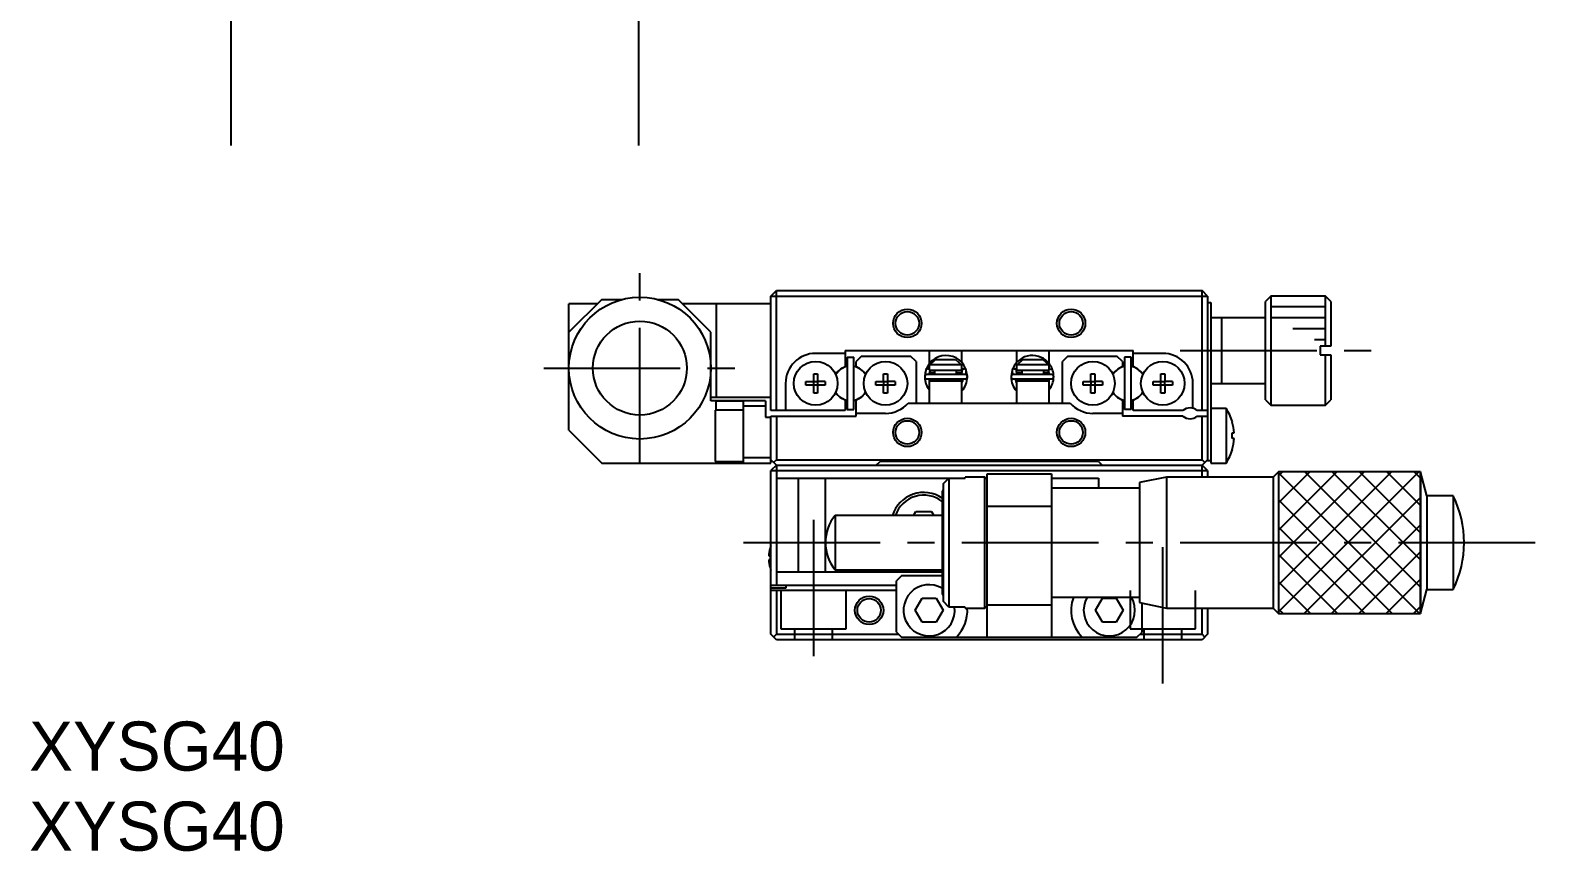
# Model space of a CAD drawing. Extents: x 102 to 399, y 3 to 209.
# Drawn here: x 108.9 to 249.2, y 2.5 to 77.7 of the extents above; entities that cross this region are included whole.
import ezdxf

# ---------------------------------------------------------------- set-up
doc = ezdxf.new("R2010")
doc.units = 0
doc.header["$LTSCALE"] = 10
doc.linetypes.add('CENTER', pattern=[2, 1.25, -0.25, 0.25, -0.25])
doc.linetypes.add('DASHED', pattern=[3.5, 2, -1.5])
doc.layers.get('0').update_dxf_attribs({"linetype": 'CONTINUOUS'})
doc.layers.add('CENTER', color=1, linetype='CENTER')
doc.styles.get("Standard").update_dxf_attribs({"font": 'FGP教科書体NT-M'})

msp = doc.modelspace()

# ---------------------------------------------------------------- linework, layer by layer
at = {"color": 7, "linetype": 'CONTINUOUS'}
for p, q in [((176.683022, 53.409979), (177.183022, 53.909979)), ((176.683022, 42.909979), (176.683022, 53.409979)), ((176.683022, 53.409979), (216.683022, 53.409979)), ((177.183022, 53.909979), (216.183022, 53.909979)), ((177.183022, 42.909979), (177.183022, 53.909979)), ((216.683022, 53.409979), (216.183022, 53.909979)), ((216.183022, 42.909979), (216.183022, 53.909979)), ((216.683022, 53.409979), (216.683022, 38.309979)), ((222.483022, 53.409979), (221.983022, 52.909979)), ((222.483022, 53.409979), (222.483022, 43.409979)), ((227.483022, 53.409979), (222.483022, 53.409979)), ((227.483022, 48.809979), (227.483022, 53.409979)), ((227.983022, 52.909979), (227.483022, 53.409979)), ((161.183022, 53.109979), (158.183022, 50.109979)), ((160.783022, 52.709979), (158.183022, 52.709979)), ((158.183022, 41.109979), (158.183022, 52.709979)), ((161.183022, 53.109979), (163.083026, 53.109979)), ((166.283018, 53.109979), (168.183022, 53.109979)), ((171.183022, 50.109979), (168.183022, 53.109979)), ((176.683022, 52.709979), (168.583022, 52.709979)), ((171.683022, 52.709979), (171.683022, 44.109979)), ((216.683022, 52.809979), (216.983022, 52.809979)), ((216.983022, 52.809979), (216.983022, 38.109979)), ((221.983022, 43.909979), (221.983022, 52.909979)), ((227.983022, 52.909979), (227.983022, 48.809979)), ((221.983022, 51.409979), (216.983022, 51.409979)), ((217.983022, 45.409979), (217.983022, 51.409979)), ((171.183022, 43.809979), (171.183022, 50.109979)), ((183.483022, 48.159979), (180.783022, 48.159979)), ((183.483022, 48.409979), (209.883022, 48.409979)), ((183.483022, 48.409979), (183.483022, 46.960784)), ((183.683022, 47.809979), (184.283022, 47.809979)), ((183.683022, 47.809979), (183.683022, 43.009979)), ((184.283022, 43.009979), (184.283022, 47.809979)), ((184.983022, 47.909979), (184.483022, 47.409979)), ((184.983022, 47.909979), (189.483022, 47.909979)), ((189.983022, 47.409979), (189.483022, 47.909979)), ((191.183022, 48.409979), (191.183022, 47.201303)), ((194.183022, 47.313834), (194.183022, 48.409979)), ((199.183022, 48.409979), (199.183022, 47.313777)), ((202.183022, 47.200314), (202.183022, 48.409979)), ((203.883022, 47.909979), (203.383022, 47.409979)), ((203.883022, 47.909979), (208.383022, 47.909979)), ((208.883022, 47.409979), (208.383022, 47.909979)), ((209.083022, 47.809979), (209.083022, 43.009979)), ((209.683022, 47.809979), (209.083022, 47.809979)), ((209.683022, 43.009979), (209.683022, 47.809979)), ((209.883022, 46.960784), (209.883022, 48.409979)), ((212.583022, 48.159979), (209.883022, 48.159979)), ((226.983022, 48.809979), (226.983022, 48.009979)), ((227.983022, 48.809979), (226.983022, 48.809979)), ((226.983022, 48.009979), (227.983022, 48.009979)), ((227.483022, 43.409979), (227.483022, 48.009979)), ((227.983022, 48.009979), (227.983022, 43.909979)), ((183.222927, 46.810618), (183.483022, 46.960784)), ((184.483022, 46.960784), (184.483022, 47.409979)), ((184.483022, 46.960784), (184.743117, 46.810618)), ((189.983022, 47.409979), (189.983022, 43.609979)), ((190.935661, 46.780036), (190.914045, 46.722139)), ((190.950349, 46.772107), (190.935307, 46.778355)), ((190.939688, 46.785796), (190.940599, 46.788583)), ((191.151407, 46.667551), (190.940582, 46.782814)), ((191.183036, 46.655938), (191.151407, 46.667551)), ((191.183022, 47.109979), (191.183022, 46.609979)), ((194.183022, 47.109979), (191.183022, 47.109979)), ((191.183022, 46.609979), (194.183022, 46.609979)), ((191.191742, 46.216553), (191.297238, 46.61016)), ((191.237339, 47.109979), (191.766507, 47.609979)), ((191.280743, 46.515054), (191.281354, 46.529859)), ((191.280894, 46.500242), (191.280743, 46.515054)), ((191.281808, 46.485462), (191.280894, 46.500242)), ((191.281354, 46.529859), (191.282727, 46.544615)), ((191.283479, 46.470753), (191.281808, 46.485462)), ((191.282727, 46.544615), (191.284859, 46.559284)), ((191.285902, 46.456156), (191.283479, 46.470753)), ((191.284859, 46.559284), (191.287742, 46.573825)), ((191.289068, 46.441708), (191.285902, 46.456156)), ((191.287742, 46.573825), (191.291368, 46.588199)), ((191.292968, 46.427447), (191.289068, 46.441708)), ((191.291368, 46.588199), (191.295728, 46.602368)), ((191.297589, 46.41341), (191.292968, 46.427447)), ((191.295728, 46.602368), (191.300404, 46.615265)), ((191.302916, 46.399634), (191.297589, 46.41341)), ((191.298445, 46.409979), (191.683022, 46.409979)), ((191.308933, 46.386151), (191.302916, 46.399634)), ((191.315622, 46.372997), (191.308933, 46.386151)), ((191.322964, 46.360202), (191.315622, 46.372997)), ((191.330936, 46.347798), (191.322964, 46.360202)), ((191.339518, 46.335814), (191.330936, 46.347798)), ((191.348685, 46.324277), (191.339518, 46.335814)), ((191.358412, 46.313215), (191.348685, 46.324277)), ((191.368674, 46.302652), (191.358412, 46.313215)), ((191.379443, 46.292612), (191.368674, 46.302652)), ((191.683022, 46.609979), (191.683022, 46.216461)), ((191.766507, 47.609979), (193.599537, 47.609979)), ((193.599537, 47.609979), (194.128705, 47.109979)), ((193.683022, 46.216461), (193.683022, 46.609979)), ((193.683022, 46.409979), (194.161349, 46.409979)), ((194.095936, 46.307383), (194.085348, 46.29706)), ((194.106001, 46.318223), (194.095936, 46.307383)), ((194.115515, 46.329556), (194.106001, 46.318223)), ((194.124451, 46.341355), (194.115515, 46.329556)), ((194.132785, 46.353592), (194.124451, 46.341355)), ((194.140494, 46.366237), (194.132785, 46.353592)), ((194.147555, 46.379259), (194.140494, 46.366237)), ((194.153947, 46.392626), (194.147555, 46.379259)), ((194.159652, 46.406304), (194.153947, 46.392626)), ((194.156136, 46.623483), (194.161755, 46.609239)), ((194.164652, 46.420257), (194.159652, 46.406304)), ((194.161755, 46.609239), (194.166458, 46.595224)), ((194.168932, 46.434449), (194.164652, 46.420257)), ((194.166458, 46.595224), (194.170439, 46.580979)), ((194.17248, 46.448842), (194.168932, 46.434449)), ((194.170439, 46.580979), (194.173687, 46.566544)), ((194.175285, 46.463399), (194.17248, 46.448842)), ((194.173687, 46.566544), (194.176191, 46.551954)), ((194.177338, 46.47808), (194.175285, 46.463399)), ((194.176191, 46.551954), (194.177942, 46.53725)), ((194.178632, 46.492846), (194.177338, 46.47808)), ((194.177942, 46.53725), (194.178934, 46.522471)), ((194.179165, 46.507656), (194.178632, 46.492846)), ((194.178934, 46.522471), (194.179165, 46.507656)), ((194.285493, 46.72069), (194.18301, 46.663539)), ((194.183022, 46.609979), (194.183022, 47.109979)), ((194.183022, 46.653183), (194.191564, 46.658908)), ((194.191564, 46.658908), (194.201129, 46.664929)), ((194.201129, 46.664929), (194.211653, 46.671204)), ((194.211653, 46.671204), (194.223063, 46.677689)), ((194.223063, 46.677689), (194.235279, 46.68434)), ((194.235279, 46.68434), (194.248218, 46.691111)), ((194.248218, 46.691111), (194.261791, 46.697955)), ((194.261791, 46.697955), (194.275904, 46.704826)), ((194.275904, 46.704826), (194.29046, 46.711675)), ((194.519228, 46.788846), (194.285493, 46.72069)), ((194.29046, 46.711675), (194.305359, 46.718456)), ((194.305359, 46.718456), (194.320498, 46.725122)), ((194.320498, 46.725122), (194.335772, 46.731627)), ((194.335772, 46.731627), (194.351076, 46.737927)), ((194.351076, 46.737927), (194.366306, 46.743977)), ((194.366306, 46.743977), (194.381355, 46.749736)), ((194.381355, 46.749736), (194.396121, 46.755164)), ((194.396121, 46.755164), (194.410501, 46.760225)), ((194.410501, 46.760225), (194.424397, 46.764883)), ((194.424397, 46.764883), (194.437713, 46.769106)), ((194.437713, 46.769106), (194.450356, 46.772864)), ((194.450356, 46.772864), (194.46224, 46.776133)), ((194.46224, 46.776133), (194.473284, 46.77889)), ((194.473284, 46.77889), (194.48341, 46.781114)), ((194.48341, 46.781114), (194.492549, 46.782793)), ((194.492549, 46.782793), (194.500638, 46.783912)), ((194.500638, 46.783912), (194.507622, 46.784466)), ((194.507622, 46.784466), (194.513452, 46.78445)), ((194.513452, 46.78445), (194.518088, 46.783864)), ((194.518088, 46.783864), (194.521642, 46.782637)), ((194.521642, 46.782637), (194.523812, 46.780792)), ((194.523812, 46.780792), (194.524227, 46.780036)), ((194.531478, 46.76231), (194.524227, 46.780036)), ((194.543273, 46.729936), (194.531478, 46.76231)), ((194.542885, 46.29006), (194.55311, 46.322992)), ((194.553432, 46.697025), (194.543273, 46.729936)), ((194.678466, 46.041952), (194.544923, 46.725944)), ((194.55311, 46.322992), (194.561672, 46.356378)), ((194.561931, 46.663657), (194.553432, 46.697025)), ((194.561672, 46.356378), (194.568551, 46.390137)), ((194.568749, 46.629912), (194.561931, 46.663657)), ((194.568551, 46.390137), (194.573731, 46.424188)), ((194.573871, 46.595874), (194.568749, 46.629912)), ((194.573731, 46.424188), (194.5772, 46.458445)), ((194.577283, 46.561624), (194.573871, 46.595874)), ((194.5772, 46.458445), (194.57895, 46.492826)), ((194.578978, 46.527247), (194.577283, 46.561624)), ((194.57895, 46.492826), (194.578978, 46.527247)), ((198.821545, 46.727032), (198.687561, 46.040772)), ((198.787887, 46.548068), (198.786871, 46.513663)), ((198.786871, 46.513663), (198.787579, 46.479252)), ((198.787579, 46.479252), (198.790007, 46.444918)), ((198.790622, 46.582382), (198.787887, 46.548068)), ((198.790007, 46.444918), (198.79415, 46.410745)), ((198.795072, 46.616523), (198.790622, 46.582382)), ((198.79415, 46.410745), (198.799998, 46.376815)), ((198.801226, 46.650406), (198.795072, 46.616523)), ((198.799998, 46.376815), (198.807536, 46.343212)), ((198.80907, 46.683949), (198.801226, 46.650406)), ((198.807536, 46.343212), (198.816747, 46.310018)), ((198.818585, 46.717069), (198.80907, 46.683949)), ((198.816747, 46.310018), (198.827609, 46.277313)), ((198.829748, 46.749685), (198.818585, 46.717069)), ((198.841817, 46.780036), (198.829748, 46.749685)), ((198.842233, 46.780792), (198.841817, 46.780036)), ((198.844402, 46.782637), (198.842233, 46.780792)), ((198.847161, 46.789429), (198.843125, 46.779998)), ((198.847956, 46.783864), (198.844402, 46.782637)), ((198.846817, 46.788846), (199.080551, 46.72069)), ((198.852592, 46.78445), (198.847956, 46.783864)), ((198.858422, 46.784466), (198.852592, 46.78445)), ((198.865406, 46.783912), (198.858422, 46.784466)), ((198.873495, 46.782793), (198.865406, 46.783912)), ((198.882635, 46.781114), (198.873495, 46.782793)), ((198.892761, 46.77889), (198.882635, 46.781114)), ((198.903804, 46.776133), (198.892761, 46.77889)), ((198.915688, 46.772864), (198.903804, 46.776133)), ((198.928332, 46.769106), (198.915688, 46.772864)), ((198.941647, 46.764883), (198.928332, 46.769106)), ((198.955543, 46.760225), (198.941647, 46.764883)), ((198.969923, 46.755164), (198.955543, 46.760225)), ((198.984689, 46.749736), (198.969923, 46.755164)), ((198.999739, 46.743977), (198.984689, 46.749736)), ((199.014968, 46.737927), (198.999739, 46.743977)), ((199.030273, 46.731627), (199.014968, 46.737927)), ((199.045547, 46.725122), (199.030273, 46.731627)), ((199.060685, 46.718456), (199.045547, 46.725122)), ((199.075584, 46.711675), (199.060685, 46.718456)), ((199.09014, 46.704826), (199.075584, 46.711675)), ((199.080551, 46.72069), (199.183034, 46.663539)), ((199.104253, 46.697955), (199.09014, 46.704826)), ((199.117826, 46.691111), (199.104253, 46.697955)), ((199.130765, 46.68434), (199.117826, 46.691111)), ((199.142982, 46.677689), (199.130765, 46.68434)), ((199.154391, 46.671204), (199.142982, 46.677689)), ((199.164915, 46.664929), (199.154391, 46.671204)), ((199.174481, 46.658908), (199.164915, 46.664929)), ((199.183022, 46.653183), (199.174481, 46.658908)), ((199.183022, 47.109979), (199.183022, 46.609979)), ((202.183022, 47.109979), (199.183022, 47.109979)), ((199.183022, 46.609979), (202.183022, 46.609979)), ((199.186899, 46.515054), (199.187511, 46.529859)), ((199.187051, 46.500242), (199.186899, 46.515054)), ((199.187964, 46.485462), (199.187051, 46.500242)), ((199.187511, 46.529859), (199.188884, 46.544615)), ((199.189635, 46.470753), (199.187964, 46.485462)), ((199.188884, 46.544615), (199.191015, 46.559284)), ((199.192058, 46.456156), (199.189635, 46.470753)), ((199.191015, 46.559284), (199.193898, 46.573825)), ((199.195225, 46.441708), (199.192058, 46.456156)), ((199.193898, 46.573825), (199.197525, 46.588199)), ((199.199125, 46.427447), (199.195225, 46.441708)), ((199.197525, 46.588199), (199.201884, 46.602368)), ((199.203745, 46.41341), (199.199125, 46.427447)), ((199.201884, 46.602368), (199.206964, 46.616293)), ((199.209073, 46.399634), (199.203745, 46.41341)), ((199.204693, 46.409979), (199.683022, 46.409979)), ((199.206964, 46.616293), (199.209908, 46.623483)), ((199.21509, 46.386151), (199.209073, 46.399634)), ((199.221779, 46.372997), (199.21509, 46.386151)), ((199.22912, 46.360202), (199.221779, 46.372997)), ((199.237093, 46.347798), (199.22912, 46.360202)), ((199.245674, 46.335814), (199.237093, 46.347798)), ((199.237339, 47.109979), (199.766507, 47.609979)), ((199.254841, 46.324277), (199.245674, 46.335814)), ((199.264568, 46.313215), (199.254841, 46.324277)), ((199.27483, 46.302652), (199.264568, 46.313215)), ((199.2856, 46.292612), (199.27483, 46.302652)), ((199.683022, 46.609979), (199.683022, 46.216461)), ((199.766507, 47.609979), (201.599537, 47.609979)), ((201.599537, 47.609979), (202.128705, 47.109979)), ((201.683022, 46.216461), (201.683022, 46.609979)), ((201.683022, 46.409979), (202.067596, 46.409979)), ((202.002093, 46.307383), (201.991504, 46.29706)), ((202.012157, 46.318223), (202.002093, 46.307383)), ((202.021671, 46.329556), (202.012157, 46.318223)), ((202.030607, 46.341355), (202.021671, 46.329556)), ((202.038942, 46.353592), (202.030607, 46.341355)), ((202.04665, 46.366237), (202.038942, 46.353592)), ((202.053711, 46.379259), (202.04665, 46.366237)), ((202.060103, 46.392626), (202.053711, 46.379259)), ((202.065808, 46.406304), (202.060103, 46.392626)), ((202.062292, 46.623483), (202.067911, 46.609239)), ((202.070808, 46.420257), (202.065808, 46.406304)), ((202.067911, 46.609239), (202.072614, 46.595224)), ((202.068834, 46.610093), (202.174307, 46.21652)), ((202.075089, 46.434449), (202.070808, 46.420257)), ((202.072614, 46.595224), (202.076596, 46.580979)), ((202.078637, 46.448842), (202.075089, 46.434449)), ((202.076596, 46.580979), (202.079843, 46.566544)), ((202.081441, 46.463399), (202.078637, 46.448842)), ((202.079843, 46.566544), (202.082347, 46.551954)), ((202.083494, 46.47808), (202.081441, 46.463399)), ((202.082347, 46.551954), (202.084098, 46.53725)), ((202.084788, 46.492846), (202.083494, 46.47808)), ((202.084098, 46.53725), (202.085091, 46.522471)), ((202.085321, 46.507656), (202.084788, 46.492846)), ((202.085091, 46.522471), (202.085321, 46.507656)), ((202.183008, 46.655938), (202.214637, 46.667551)), ((202.183022, 46.609979), (202.183022, 47.109979)), ((202.214637, 46.667551), (202.425462, 46.782814)), ((202.415696, 46.772107), (202.430737, 46.778355)), ((202.425462, 46.782814), (202.425445, 46.788583)), ((202.45111, 46.724872), (202.430384, 46.780036)), ((203.383022, 43.609979), (203.383022, 47.409979)), ((208.883022, 46.960784), (208.622927, 46.810618)), ((208.883022, 47.409979), (208.883022, 46.960784)), ((210.143117, 46.810618), (209.883022, 46.960784)), ((178.033022, 45.409979), (178.033022, 42.909979)), ((179.896661, 45.229979), (179.896661, 45.589979)), ((179.896661, 45.589979), (180.603022, 45.589979)), ((180.603022, 45.229979), (179.896661, 45.229979)), ((180.603022, 46.29634), (180.963022, 46.29634)), ((180.603022, 45.589979), (180.603022, 46.29634)), ((180.613394, 45.579607), (180.603022, 45.589979)), ((180.613394, 45.240351), (180.603022, 45.229979)), ((180.603022, 44.523617), (180.603022, 45.229979)), ((180.613394, 45.240351), (180.613394, 45.579607)), ((180.613394, 45.579607), (180.95265, 45.579607)), ((180.95265, 45.240351), (180.613394, 45.240351)), ((180.95265, 45.579607), (180.963022, 45.589979)), ((180.95265, 45.579607), (180.95265, 45.240351)), ((180.95265, 45.240351), (180.963022, 45.229979)), ((180.963022, 46.29634), (180.963022, 45.589979)), ((181.669384, 45.589979), (180.963022, 45.589979)), ((180.963022, 45.229979), (180.963022, 44.523617)), ((181.669384, 45.229979), (180.963022, 45.229979)), ((181.669384, 45.589979), (181.669384, 45.229979)), ((186.296661, 45.229979), (186.296661, 45.589979)), ((186.296661, 45.589979), (187.003022, 45.589979)), ((187.003022, 45.229979), (186.296661, 45.229979)), ((187.003022, 46.29634), (187.363022, 46.29634)), ((187.003022, 45.589979), (187.003022, 46.29634)), ((187.013394, 45.579607), (187.003022, 45.589979)), ((187.013394, 45.240351), (187.003022, 45.229979)), ((187.003022, 44.523617), (187.003022, 45.229979)), ((187.013394, 45.240351), (187.013394, 45.579607)), ((187.013394, 45.579607), (187.35265, 45.579607)), ((187.35265, 45.240351), (187.013394, 45.240351)), ((187.35265, 45.579607), (187.363022, 45.589979)), ((187.35265, 45.579607), (187.35265, 45.240351)), ((187.35265, 45.240351), (187.363022, 45.229979)), ((187.363022, 46.29634), (187.363022, 45.589979)), ((188.069384, 45.589979), (187.363022, 45.589979)), ((187.363022, 45.229979), (187.363022, 44.523617)), ((188.069384, 45.229979), (187.363022, 45.229979)), ((188.069384, 45.589979), (188.069384, 45.229979)), ((194.479944, 46.216461), (190.979944, 46.216461)), ((190.979944, 45.816461), (194.479944, 45.816461)), ((194.183022, 45.609979), (191.183022, 45.609979)), ((191.183022, 45.609979), (191.183022, 43.609979)), ((191.233249, 45.609889), (191.192045, 45.816456)), ((191.390693, 46.283116), (191.379443, 46.292612)), ((191.402395, 46.274187), (191.390693, 46.283116)), ((191.414519, 46.265842), (191.402395, 46.274187)), ((191.427036, 46.258101), (191.414519, 46.265842)), ((191.439916, 46.250978), (191.427036, 46.258101)), ((191.453126, 46.244491), (191.439916, 46.250978)), ((191.466637, 46.238651), (191.453126, 46.244491)), ((191.480415, 46.233473), (191.466637, 46.238651)), ((191.494429, 46.228965), (191.480415, 46.233473)), ((191.508646, 46.225139), (191.494429, 46.228965)), ((191.523033, 46.222002), (191.508646, 46.225139)), ((191.537556, 46.219561), (191.523033, 46.222002)), ((191.552182, 46.217822), (191.537556, 46.219561)), ((191.566877, 46.216787), (191.552182, 46.217822)), ((191.580831, 46.216461), (191.566877, 46.216787)), ((191.683022, 45.816461), (191.683022, 45.609979)), ((193.683022, 45.609979), (193.683022, 45.816461)), ((193.88438, 46.21651), (193.879057, 46.216461)), ((193.899102, 46.21713), (193.88438, 46.21651)), ((193.91378, 46.218458), (193.899102, 46.21713)), ((193.92838, 46.220491), (193.91378, 46.218458)), ((193.942868, 46.223225), (193.92838, 46.220491)), ((193.957209, 46.226656), (193.942868, 46.223225)), ((193.971372, 46.230776), (193.957209, 46.226656)), ((193.985321, 46.235578), (193.971372, 46.230776)), ((193.999025, 46.241052), (193.985321, 46.235578)), ((194.012449, 46.247186), (193.999025, 46.241052)), ((194.025562, 46.253969), (194.012449, 46.247186)), ((194.038331, 46.261386), (194.025562, 46.253969)), ((194.050725, 46.269421), (194.038331, 46.261386)), ((194.062713, 46.278058), (194.050725, 46.269421)), ((194.074264, 46.287278), (194.062713, 46.278058)), ((194.085348, 46.29706), (194.074264, 46.287278)), ((194.183022, 43.609979), (194.183022, 45.609979)), ((194.220106, 45.586772), (194.183461, 45.47572)), ((194.268128, 45.816439), (194.220106, 45.586772)), ((194.511926, 46.213815), (194.517545, 46.225886)), ((194.517545, 46.225886), (194.531021, 46.257665)), ((194.531021, 46.257665), (194.542885, 46.29006)), ((198.827609, 46.277313), (198.840096, 46.245178)), ((198.840096, 46.245178), (198.854095, 46.213864)), ((202.3861, 46.216461), (198.8861, 46.216461)), ((198.8861, 45.816461), (202.3861, 45.816461)), ((199.147418, 45.581688), (199.09792, 45.81641)), ((199.182789, 45.475168), (199.147418, 45.581688)), ((202.183022, 45.609979), (199.183022, 45.609979)), ((199.183022, 45.609979), (199.183022, 43.609979)), ((199.29685, 46.283116), (199.2856, 46.292612)), ((199.308551, 46.274187), (199.29685, 46.283116)), ((199.320675, 46.265842), (199.308551, 46.274187)), ((199.333192, 46.258101), (199.320675, 46.265842)), ((199.346072, 46.250978), (199.333192, 46.258101)), ((199.359282, 46.244491), (199.346072, 46.250978)), ((199.372793, 46.238651), (199.359282, 46.244491)), ((199.386571, 46.233473), (199.372793, 46.238651)), ((199.400585, 46.228965), (199.386571, 46.233473)), ((199.414802, 46.225139), (199.400585, 46.228965)), ((199.429189, 46.222002), (199.414802, 46.225139)), ((199.443712, 46.219561), (199.429189, 46.222002)), ((199.458338, 46.217822), (199.443712, 46.219561)), ((199.473033, 46.216787), (199.458338, 46.217822)), ((199.486987, 46.216461), (199.473033, 46.216787)), ((199.683022, 45.816461), (199.683022, 45.609979)), ((201.683022, 45.609979), (201.683022, 45.816461)), ((201.790537, 46.21651), (201.785213, 46.216461)), ((201.805259, 46.21713), (201.790537, 46.21651)), ((201.819936, 46.218458), (201.805259, 46.21713)), ((201.834536, 46.220491), (201.819936, 46.218458)), ((201.849024, 46.223225), (201.834536, 46.220491)), ((201.863366, 46.226656), (201.849024, 46.223225)), ((201.877528, 46.230776), (201.863366, 46.226656)), ((201.891478, 46.235578), (201.877528, 46.230776)), ((201.905181, 46.241052), (201.891478, 46.235578)), ((201.918605, 46.247186), (201.905181, 46.241052)), ((201.931718, 46.253969), (201.918605, 46.247186)), ((201.944488, 46.261386), (201.931718, 46.253969)), ((201.956882, 46.269421), (201.944488, 46.261386)), ((201.968869, 46.278058), (201.956882, 46.269421)), ((201.98042, 46.287278), (201.968869, 46.278058)), ((201.991504, 46.29706), (201.98042, 46.287278)), ((202.173993, 45.816407), (202.132788, 45.609859)), ((202.183022, 43.609979), (202.183022, 45.609979)), ((205.296661, 45.229979), (205.296661, 45.589979)), ((205.296661, 45.589979), (206.003022, 45.589979)), ((206.003022, 45.229979), (205.296661, 45.229979)), ((206.003022, 46.29634), (206.363022, 46.29634)), ((206.003022, 45.589979), (206.003022, 46.29634)), ((206.013394, 45.579607), (206.003022, 45.589979)), ((206.013394, 45.240351), (206.003022, 45.229979)), ((206.003022, 44.523617), (206.003022, 45.229979)), ((206.013394, 45.240351), (206.013394, 45.579607)), ((206.013394, 45.579607), (206.35265, 45.579607)), ((206.35265, 45.240351), (206.013394, 45.240351)), ((206.35265, 45.579607), (206.363022, 45.589979)), ((206.35265, 45.579607), (206.35265, 45.240351)), ((206.35265, 45.240351), (206.363022, 45.229979)), ((206.363022, 46.29634), (206.363022, 45.589979)), ((207.069384, 45.589979), (206.363022, 45.589979)), ((206.363022, 45.229979), (206.363022, 44.523617)), ((207.069384, 45.229979), (206.363022, 45.229979)), ((207.069384, 45.589979), (207.069384, 45.229979)), ((211.696661, 45.229979), (211.696661, 45.589979)), ((211.696661, 45.589979), (212.403022, 45.589979)), ((212.403022, 45.229979), (211.696661, 45.229979)), ((212.403022, 46.29634), (212.763022, 46.29634)), ((212.403022, 45.589979), (212.403022, 46.29634)), ((212.413394, 45.579607), (212.403022, 45.589979)), ((212.413394, 45.240351), (212.403022, 45.229979)), ((212.403022, 44.523617), (212.403022, 45.229979)), ((212.413394, 45.240351), (212.413394, 45.579607)), ((212.413394, 45.579607), (212.75265, 45.579607)), ((212.75265, 45.240351), (212.413394, 45.240351)), ((212.75265, 45.579607), (212.763022, 45.589979)), ((212.75265, 45.579607), (212.75265, 45.240351)), ((212.75265, 45.240351), (212.763022, 45.229979)), ((212.763022, 46.29634), (212.763022, 45.589979)), ((213.469384, 45.589979), (212.763022, 45.589979)), ((212.763022, 45.229979), (212.763022, 44.523617)), ((213.469384, 45.229979), (212.763022, 45.229979)), ((213.469384, 45.589979), (213.469384, 45.229979)), ((215.333022, 43.128225), (215.333022, 45.409979)), ((216.983022, 45.409979), (221.983022, 45.409979)), ((176.683022, 44.109979), (171.183022, 44.109979)), ((176.183022, 43.809979), (171.183022, 43.809979)), ((171.683022, 42.959979), (171.683022, 43.809979)), ((174.183022, 43.769715), (171.683022, 43.769715)), ((174.183022, 38.109979), (174.183022, 43.809979)), ((176.183022, 43.809979), (176.183022, 42.309979)), ((180.963022, 44.523617), (180.603022, 44.523617)), ((183.483022, 43.859173), (183.222927, 44.009339)), ((183.483022, 43.859173), (183.483022, 42.909979)), ((184.743117, 44.009339), (184.483022, 43.859173)), ((184.483022, 42.409979), (184.483022, 43.859173)), ((187.363022, 44.523617), (187.003022, 44.523617)), ((189.262084, 43.609979), (204.10396, 43.609979)), ((206.363022, 44.523617), (206.003022, 44.523617)), ((208.622927, 44.009339), (208.883022, 43.859173)), ((208.883022, 43.859173), (208.883022, 42.409979)), ((209.883022, 43.859173), (210.143117, 44.009339)), ((209.883022, 42.909979), (209.883022, 43.859173)), ((212.763022, 44.523617), (212.403022, 44.523617)), ((221.983022, 43.909979), (222.483022, 43.409979)), ((227.483022, 43.409979), (227.983022, 43.909979)), ((171.583022, 42.959979), (171.583022, 38.259979)), ((174.183022, 42.959979), (171.583022, 42.959979)), ((176.183022, 43.309979), (174.183022, 43.309979)), ((176.183022, 42.309979), (176.683022, 42.309979)), ((183.483022, 42.909979), (176.683022, 42.909979)), ((176.683022, 42.409979), (184.483022, 42.409979)), ((176.683022, 38.109979), (176.683022, 42.409979)), ((177.183022, 42.409979), (177.183022, 38.409979)), ((183.683022, 43.009979), (184.283022, 43.009979)), ((187.183022, 42.659979), (184.483022, 42.659979)), ((208.883022, 42.659979), (206.183022, 42.659979)), ((214.421584, 42.409979), (208.883022, 42.409979)), ((209.683022, 43.009979), (209.083022, 43.009979)), ((214.421584, 42.909979), (209.883022, 42.909979)), ((216.683022, 42.909979), (215.74446, 42.909979)), ((215.74446, 42.409979), (216.683022, 42.409979)), ((216.183022, 38.409979), (216.183022, 42.409979)), ((218.37468, 43.109979), (216.983022, 43.109979)), ((218.37468, 43.109979), (218.37468, 38.109979)), ((222.483022, 43.409979), (227.483022, 43.409979)), ((158.183022, 41.109979), (161.183022, 38.109979)), ((218.945603, 41.868568), (218.952458, 41.871912)), ((218.945603, 40.869979), (219.117975, 40.869979)), ((218.945603, 40.349979), (218.945603, 40.869979)), ((219.117975, 40.349979), (218.945603, 40.349979)), ((218.952458, 39.348046), (218.945603, 39.351389)), ((161.183022, 38.109979), (176.683022, 38.109979)), ((171.583022, 38.259979), (174.183022, 38.259979)), ((171.683022, 38.109979), (171.683022, 38.259979)), ((171.683022, 38.179157), (174.183022, 38.179157)), ((174.183022, 38.609979), (176.683022, 38.609979)), ((177.183022, 37.909979), (176.683022, 38.409979)), ((177.183022, 37.909979), (176.683022, 37.409979)), ((177.183022, 38.409979), (176.933022, 38.159979)), ((177.183022, 38.409979), (216.183022, 38.409979)), ((177.183022, 37.909979), (216.183022, 37.909979)), ((177.183022, 37.909979), (177.183022, 26.909979)), ((186.333022, 37.909979), (186.683022, 38.259979)), ((206.683022, 38.259979), (186.683022, 38.259979)), ((206.683022, 38.259979), (207.033022, 37.909979)), ((216.433022, 38.159979), (216.183022, 38.409979)), ((216.683022, 38.409979), (216.183022, 37.909979)), ((216.683022, 37.409979), (216.183022, 37.909979)), ((216.183022, 36.809975), (216.183022, 37.909979)), ((216.983022, 38.309979), (216.683022, 38.309979)), ((216.983022, 38.109979), (218.37468, 38.109979)), ((176.683022, 22.409979), (176.683022, 37.409979)), ((176.683022, 37.409979), (216.683022, 37.409979)), ((177.183022, 36.709979), (192.967188, 36.709979)), ((179.183022, 36.709979), (179.183022, 28.109979)), ((181.683022, 28.109979), (181.683022, 36.709979)), ((192.483022, 36.218306), (192.983022, 36.726059)), ((192.983022, 36.726059), (192.983022, 24.893899)), ((192.983022, 36.726059), (194.483022, 36.726059)), ((194.483022, 36.726059), (194.483022, 36.809979)), ((196.283022, 36.809979), (194.483022, 36.809979)), ((196.283022, 24.809979), (196.283022, 36.809979)), ((196.483022, 36.609979), (196.283022, 36.809979)), ((196.383022, 36.709979), (196.483022, 36.709979)), ((196.483022, 37.109979), (202.383022, 37.109979)), ((196.483022, 22.109979), (196.483022, 37.109979)), ((202.383022, 37.109979), (202.383022, 22.109979)), ((202.383022, 36.709979), (206.683022, 36.709979)), ((206.683022, 36.709979), (206.683022, 35.809979)), ((212.933021, 36.809975), (210.433022, 36.309976)), ((212.933021, 36.809975), (212.933021, 24.809983)), ((222.683026, 36.809975), (212.933021, 36.809975)), ((216.683022, 37.409979), (216.683022, 36.809975)), ((223.183028, 37.309978), (222.683026, 36.809975)), ((222.683026, 36.809975), (222.683026, 24.809983)), ((223.183028, 37.309978), (223.183028, 24.30998)), ((236.183029, 37.309978), (223.183028, 37.309978)), ((236.183029, 37.309978), (223.183028, 37.309978)), ((223.183028, 37.309978), (223.183028, 24.30998)), ((236.183029, 37.309978), (236.183029, 24.30998)), ((236.772517, 35.109979), (236.183029, 37.309978)), ((236.183029, 24.30998), (236.183029, 37.309978)), ((192.383022, 35.559979), (192.383022, 26.059979)), ((192.483022, 35.559979), (192.383022, 35.559979)), ((192.483022, 25.401652), (192.483022, 36.218306)), ((210.433022, 35.809979), (202.383022, 35.809979)), ((210.433022, 36.309976), (210.433022, 25.309982)), ((236.772517, 35.109979), (236.772517, 26.509979)), ((239.183028, 35.109979), (236.772517, 35.109979)), ((239.183028, 35.109979), (239.183028, 26.509979)), ((202.383022, 34.109979), (196.483022, 34.109979)), ((182.560531, 33.309975), (182.560531, 28.309983)), ((192.383022, 33.309975), (182.560531, 33.309975)), ((189.759259, 33.309975), (189.961334, 33.659979)), ((189.961334, 33.659979), (191.40471, 33.659979)), ((191.40471, 33.659979), (191.606785, 33.309975)), ((176.493163, 29.589979), (176.6135, 29.589979)), ((176.608878, 30.298595), (176.6135, 30.29634)), ((176.6135, 29.589979), (176.6135, 29.229979)), ((176.6135, 29.229979), (176.493163, 29.229979)), ((176.6135, 28.523617), (176.608878, 28.521363)), ((192.383022, 28.109979), (177.183022, 28.109979)), ((182.560531, 28.309983), (192.383022, 28.309983)), ((176.683022, 26.909979), (188.183022, 26.909979)), ((176.683022, 26.659979), (178.083022, 26.659979)), ((178.083022, 26.659979), (178.083022, 26.909979)), ((188.683022, 27.809979), (188.183022, 27.309979)), ((188.183022, 22.609979), (188.183022, 27.309979)), ((188.683022, 27.809979), (192.383022, 27.809979)), ((188.183022, 26.409979), (176.683022, 26.409979)), ((177.183022, 26.409979), (177.183022, 22.409979)), ((189.912852, 24.609979), (190.547937, 25.709979)), ((190.547937, 25.709979), (191.818107, 25.709979)), ((191.818107, 25.709979), (192.453193, 24.609979)), ((192.383022, 26.059979), (192.483022, 26.059979)), ((192.983022, 24.893899), (192.483022, 25.401652)), ((202.383022, 25.809979), (210.433022, 25.809979)), ((206.412852, 24.609979), (207.047937, 25.709979)), ((207.047937, 25.709979), (208.318107, 25.709979)), ((208.318107, 25.709979), (208.953193, 24.609979)), ((210.433022, 25.309982), (212.933021, 24.809983)), ((210.683022, 22.609979), (210.683022, 25.259982)), ((236.183029, 24.30998), (236.772517, 26.509979)), ((236.772517, 26.509979), (239.183028, 26.509979)), ((190.547937, 23.509979), (189.912852, 24.609979)), ((192.453193, 24.609979), (191.818107, 23.509979)), ((194.483022, 24.893899), (192.983022, 24.893899)), ((194.483022, 24.809979), (194.483022, 24.893899)), ((194.483022, 24.809979), (196.283022, 24.809979)), ((196.283022, 24.809979), (196.483022, 25.009979)), ((196.483022, 25.109979), (202.383022, 25.109979)), ((207.047937, 23.509979), (206.412852, 24.609979)), ((208.953193, 24.609979), (208.318107, 23.509979)), ((212.933021, 24.809983), (222.683026, 24.809983)), ((216.183022, 22.409979), (216.183022, 24.809983)), ((216.683022, 24.809983), (216.683022, 22.409979)), ((222.683026, 24.809983), (223.183028, 24.30998)), ((223.183028, 24.30998), (236.183029, 24.30998)), ((223.183028, 24.30998), (236.183029, 24.30998)), ((188.183022, 22.609979), (188.683022, 22.109979)), ((191.818107, 23.509979), (190.547937, 23.509979)), ((208.318107, 23.509979), (207.047937, 23.509979)), ((210.183022, 22.109979), (210.683022, 22.609979)), ((177.183022, 21.909979), (176.683022, 22.409979)), ((177.183022, 22.409979), (176.933022, 22.159979)), ((177.183022, 22.409979), (188.383022, 22.409979)), ((216.183022, 21.909979), (177.183022, 21.909979)), ((210.183022, 22.109979), (188.683022, 22.109979)), ((193.701178, 22.179157), (193.73055, 22.109979)), ((205.135494, 22.109979), (205.164867, 22.179157)), ((210.483022, 22.409979), (216.183022, 22.409979)), ((216.433022, 22.159979), (216.183022, 22.409979)), ((216.683022, 22.409979), (216.183022, 21.909979))]:
    msp.add_line(p, q, dxfattribs=at)
at = {"color": 3, "linetype": 'CONTINUOUS'}
for p, q in [((227.483022, 52.409979), (222.483022, 52.409979)), ((227.483022, 51.409979), (222.483022, 51.409979)), ((227.483022, 50.409979), (224.483022, 50.409979)), ((227.483022, 49.409979), (226.483022, 49.409979)), ((223.183028, 36.956075), (223.536931, 37.309978)), ((223.183028, 34.456075), (226.036931, 37.309978)), ((223.183028, 31.956075), (228.536931, 37.309978)), ((223.183028, 29.456075), (231.036931, 37.309978)), ((223.183028, 26.956075), (233.536931, 37.309978)), ((223.183028, 24.456075), (236.036931, 37.309978)), ((223.183028, 37.223967), (236.097016, 24.30998)), ((225.597018, 37.309978), (236.183029, 26.723966)), ((228.097018, 37.309978), (236.183029, 29.223966)), ((230.597018, 37.309978), (236.183029, 31.723966)), ((233.097018, 37.309978), (236.183029, 34.223966)), ((235.597018, 37.309978), (236.183029, 36.723966)), ((223.183028, 34.723967), (233.597016, 24.30998)), ((225.536933, 24.30998), (236.183029, 34.956076)), ((228.036933, 24.30998), (236.183029, 32.456076)), ((223.183028, 32.223967), (231.097016, 24.30998)), ((223.183028, 29.723967), (228.597016, 24.30998)), ((230.536933, 24.30998), (236.183029, 29.956076)), ((223.183028, 27.223967), (226.097016, 24.30998)), ((233.036933, 24.30998), (236.183029, 27.456076)), ((223.183028, 24.723967), (223.597016, 24.30998)), ((235.536933, 24.30998), (236.183029, 24.956076))]:
    msp.add_line(p, q, dxfattribs=at)
at = {"color": 3, "linetype": 'DASHED'}
for p, q in [((177.583022, 26.409979), (177.583022, 22.909979)), ((183.583022, 22.909979), (183.583022, 26.409979)), ((209.583022, 26.409979), (209.583022, 22.909979)), ((215.583022, 22.909979), (215.583022, 26.409979)), ((177.583022, 22.909979), (183.583022, 22.909979)), ((178.833022, 22.909979), (178.833022, 21.909979)), ((182.333022, 21.909979), (182.333022, 22.909979)), ((209.583022, 22.909979), (215.583022, 22.909979)), ((210.833022, 22.909979), (210.833022, 21.909979)), ((214.333022, 21.909979), (214.333022, 22.909979))]:
    msp.add_line(p, q, dxfattribs=at)
at = {"color": 7, "linetype": 'CONTINUOUS'}
for centre, radius in [((164.683022, 46.809979), 6.499999), ((189.183022, 50.909979), 1.075), ((204.183022, 50.909979), 1.075), ((164.683022, 46.809979), 4.3), ((180.783022, 45.409979), 2), ((187.183022, 45.409979), 2), ((206.183022, 45.409979), 2), ((212.583022, 45.409979), 2), ((189.183022, 40.909979), 1.075), ((204.183022, 40.909979), 1.075), ((185.683022, 24.609979), 1.075)]:
    msp.add_circle(centre, radius, dxfattribs=at)
at = {"color": 3, "linetype": 'CONTINUOUS'}
for centre in [(189.183022, 50.909979), (204.183022, 50.909979), (189.183022, 40.909979), (204.183022, 40.909979), (185.683022, 24.609979)]:
    msp.add_circle(centre, 1.3, dxfattribs=at)
at = {"color": 7, "linetype": 'CONTINUOUS'}
for centre, radius, start, end in [((180.783022, 45.409979), 2.75, 90, 180), ((192.730091, 46.016063), 1.948849, 23.070586, 179.197143), ((200.636098, 46.016456), 1.948828, 35.527392, 156.941699), ((212.583022, 45.409979), 2.75, 0, 90), ((184.097927, 45.295074), 1.75, 120, 148.118467), ((183.983023, 45.409979), 1.5875, 100.89309, 149.566818), ((183.983023, 45.409979), 1.5875, 30.433263, 79.106984), ((183.868117, 45.295074), 1.75, 31.881533, 60), ((200.630328, 46.014793), 1.95449, 0.807854, 35.46878), ((209.497927, 45.295074), 1.75, 120, 148.118467), ((209.383021, 45.409979), 1.5875, 100.893016, 149.566737), ((209.383021, 45.409979), 1.5875, 30.433182, 79.10691), ((209.268117, 45.295074), 1.75, 31.881533, 60), ((190.979944, 46.016461), 0.2, 90, 270), ((192.725111, 46.015144), 1.943782, 180.705552, 217.486733), ((192.72601, 46.018207), 1.952708, 318.275844, 359.150244), ((194.479944, 46.016461), 0.2, 270, 90), ((198.8861, 46.016461), 0.2, 90, 270), ((200.640228, 46.018283), 1.952902, 180.843123, 221.731914), ((200.638927, 46.01583), 1.945793, 322.533808, 359.180643), ((202.3861, 46.016461), 0.2, 270, 90), ((184.097927, 45.524884), 1.75, 211.881533, 240), ((183.983023, 45.409979), 1.5875, 210.433182, 259.10691), ((183.983023, 45.409979), 1.5875, 280.893016, 329.566737), ((183.868117, 45.524884), 1.75, 300, 328.118467), ((187.183022, 45.409979), 2.75, 270, 319.114807), ((206.183022, 45.409979), 2.75, 220.885193, 270), ((209.497927, 45.524884), 1.75, 211.881533, 240), ((209.383021, 45.409979), 1.5875, 210.433263, 259.106984), ((209.383021, 45.409979), 1.5875, 280.89309, 329.566818), ((209.268117, 45.524884), 1.75, 300, 328.118467), ((215.083022, 42.159979), 1, 48.590378, 131.409622), ((215.083022, 43.159979), 1, 228.590378, 311.409622), ((214.633022, 40.609979), 4.5, 16.285843, 33.748989), ((214.633022, 40.609979), 4.492483, 3.317816, 16.26943), ((214.633022, 40.609979), 4.5, 326.251011, 343.714157), ((214.633022, 40.609979), 4.492483, 343.73057, 356.682184), ((190.683022, 32.409979), 3, 55.481892, 162.542477), ((190.683022, 32.409979), 2.75, 51.816518, 160.896764), ((230.438028, 30.809979), 9.745001, 333.816209, 26.183791), ((185.683027, 30.809979), 3.999997, 141.317811, 218.682189), ((179.683022, 29.409979), 3.194933, 163.893288, 176.770291), ((179.683022, 29.409979), 3.2, 159.635865, 163.877467), ((179.683022, 29.409979), 3.194933, 183.229709, 196.106712), ((179.683022, 29.409979), 3.2, 196.122533, 200.364135), ((191.183022, 24.609979), 2.35, 59.293644, 6.939263), ((207.683022, 24.609979), 3.5, 160.314945, 223.989014), ((207.683022, 24.609979), 2.35, 149.293644, 30.706356), ((191.183022, 24.609979), 3.5, 316.010986, 3.275829)]:
    msp.add_arc(centre, radius, start, end, dxfattribs=at)
at = {"layer": 'CENTER', "color": 1, "linetype": 'CENTER'}
for p, q in [((127.2579, 67.210103), (127.2579, 147.210103)), ((164.583022, 67.210103), (164.583022, 147.210103)), ((164.683022, 38.00998), (164.683022, 55.609978)), ((214.183026, 48.409979), (234.183026, 48.409979)), ((155.883023, 46.809979), (173.483021, 46.809979)), ((180.583022, 32.909979), (180.583022, 17.909979)), ((212.583022, 17.909979), (212.583022, 32.909979)), ((174.183026, 30.809979), (249.183026, 30.809979))]:
    msp.add_line(p, q, dxfattribs=at)

# ---------------------------------------------------------------- texts
at = {"color": 7}
for p in [(108.739398, 9.915261), (108.739398, 2.577621)]:
    msp.add_text('XYSG40', height=4.5, dxfattribs=at).set_placement(p)

doc.saveas('drawing.dxf')
